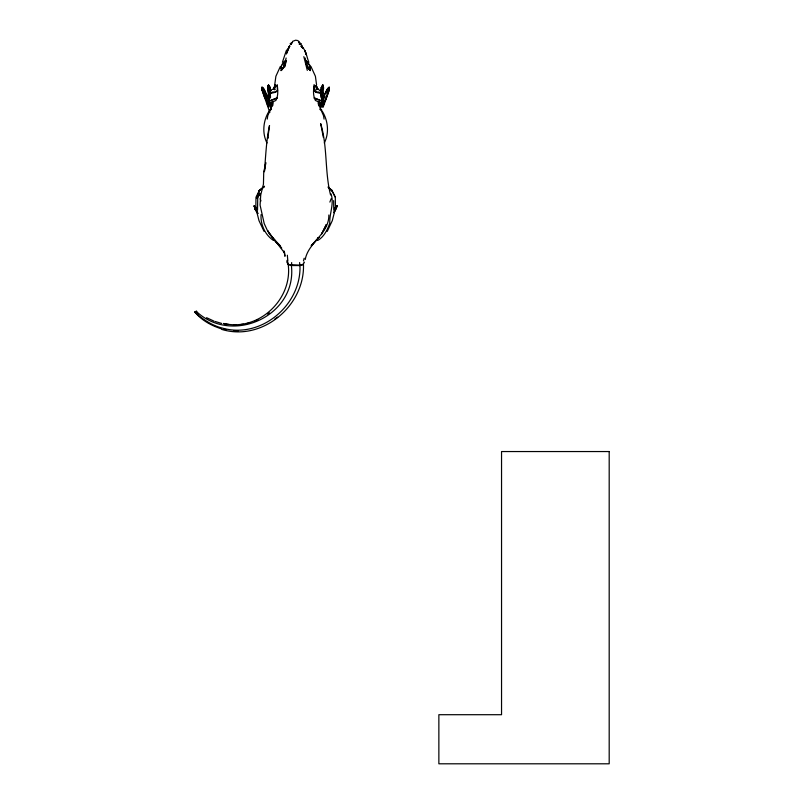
<?xml version="1.0" encoding="UTF-8"?>
<svg xmlns="http://www.w3.org/2000/svg" width="804" height="804" viewBox="0 0 804 804"><rect width="100%" height="100%" fill="white"/><g stroke="black" fill="none" stroke-linecap="round" stroke-linejoin="round"><path stroke-width="1.21" d="M333.76 210.236L333.65 200.628M270.606 102.862L275.852 100.48C278.486 95.787 277.882 89.726 277.159 84.561M259.752 195.462L259.803 193.362L257.722 198.387L257.531 210.236M303.409 263.25C305.791 304.957 262.556 341.971 221.663 329.389M321.841 103.495L320.454 106.017L320.575 102.56M320.293 108.63L325.801 99.505L329.067 90.239C330.343 80.802 322.243 99.505 322.183 100.269L323.58 87.927L322.816 84.963L321.248 87.626L320.454 91.867M304.445 262.124L303.018 264.546L299.942 265.199C301.781 304.646 261.33 339.107 222.597 328.153C212.065 325.66 202.548 319.077 194.9 312.344C194.719 311.671 195.985 311.399 196.477 311.108M285.38 63.144C285.43 58.913 284.757 67.586 282.978 67.998M287.34 255.21L287.852 260.998M269.511 95.374L268.476 84.963L270.043 87.626L270.576 90.711M271.37 90.681L270.888 89.817L269.581 90.822L270.325 91.656L269.722 97.515L267.31 104.048L268.385 103.656M269.853 97.686L270.486 91.988L269.581 90.822M303.018 264.546L299.842 265.551L291.44 265.551L291.681 262.566M277.651 90.49L275.481 92.008L272.817 91.988L270.415 93.063L270.064 97.475L267.551 104.43M318.806 104.741L318.957 102.791M322.645 95.535L322.927 92.269M269.853 112.48L262.014 90.118C261.421 81.124 268.817 99.455 269.109 100.269L267.712 87.927L268.476 84.963M321.781 95.374L322.816 84.963M333.982 212.427L337.117 205.924L335.107 208.397M287.058 260.365L286.847 262.124L288.274 264.546L291.44 265.551M267.943 137.353L267.802 138.429L269.511 125.575C266.174 140.861 265.792 156.257 264.375 171.754L265.712 163.604M326.836 95.525L329.278 87.224L329.278 90.118L323.188 107.063M275.199 86.832L275.37 85.596L274.194 87.294L275.199 85.264M334.032 212.779L337.208 206.015L334.826 207.884M320.816 94.008L322.746 84.963M267.219 119.092L267.782 115.655L272.144 105.666M274.707 84.912L275.883 76.279L280.405 66.38M320.886 90.329L322.113 85.988M286.244 60.431L284.958 66.712M327.037 89.445L322.786 98.711M328.856 215C329.087 233.984 308.244 242.416 305.239 259.511M271.561 102.56L272.566 105.706L273.199 102.741M285.822 59.406L286.123 58.009M265.833 162.498L263.722 172.267L263.441 184.216L260.737 194.93L260.074 205.06L264.214 223.612L267.31 230.336L275.058 240.697L279.983 245.592L269.812 234.466L267.571 230.658L272.707 238.175L281.641 248.094L272.707 238.175M316.113 85.455L316.696 88.581L315.138 85.686L314.454 85.777L313.942 87.455L315.992 92.339L321.108 93.455L321.429 97.686M309.389 69.375L306.867 66.501L305.751 60.692L306.103 62.863M267.993 102.701L264.275 96.58L262.225 90.239L262.014 87.184L270.837 106.017L270.717 102.56M281.39 66.219L280.988 67.858L281.641 69.305L283.39 68.069L285.078 64.632M314.133 84.561C313.409 89.726 312.806 95.787 315.439 100.48L320.685 102.862M303.44 260.998L304.163 258.225M274.596 88.581L275.179 85.455M305.982 61.395L306.123 60.873L307.641 62.601L305.631 61.204M310.304 69.074L310.233 66.179L309.349 64.42L306.776 61.908L305.842 62.119M322.645 107.153L326.454 96.369M334.162 211.663L337.027 205.995L336.233 206.548L336.786 206.929M320.454 106.017L321.499 102.671M329.248 88.581L328.906 87.455L326.243 93.204M320.223 90.4L320.404 89.817L321.711 90.822L320.806 91.988L321.108 93.455M318.726 105.706L319.731 102.56M282.415 62.3L286.214 50.823L289.752 46.511M322.635 101.686L325.047 96.028M282.807 68.109L284.747 64.33L285.611 60.22C286.274 63.958 283.551 67.285 281.671 70.26L280.968 70.631M274.968 85.686L275.269 84.872M329.881 202.095L331.158 198.699M327.218 231.411L332.283 220.698L335.439 208.306L335.318 197.261L331.68 190.025L327.972 187.051M268.807 111.635C263.179 120.801 261.963 133.343 267.008 143.001M324.283 143.001C329.328 133.343 328.112 120.801 322.484 111.635M322.022 110.289L319.821 109.444M319.922 90.681L320.404 89.817M334.735 210.025L336.765 206.226M322.906 103.656L323.982 104.048L321.57 97.515L320.967 91.656L321.711 90.822M285.661 61.204L285.309 61.737L285.541 60.692L283.651 62.601L285.169 60.873L285.309 61.395M316.233 89.324L316.957 88.229L318.404 89.797L317.932 89.143M288.485 47.547L289.741 45.707M316.444 89.887L317.118 88.953M282.717 64.843L284.656 62.561M273.36 89.043L275.109 86.731M309.249 69.234L309.369 66.451M273.541 89.164L274.194 87.294M334.685 208.025L335.62 207.02M291.068 44.381L290.274 43.838L292.545 42.14M195.452 312.203L196.739 311.329M291.028 44.421L290.726 43.416M257.742 213.623L255.22 209.563L254.175 205.924L256.697 208.889L256.044 209.331L256.556 210.025M305.962 62.421L306.475 61.948L307.801 62.973L309.902 66.219L310.304 67.858L309.651 69.305L307.902 68.069M272.516 89.465L274.476 88.038M283.39 68.069L281.008 70.119M264.466 186.247L259.149 190.94L256.647 198.427L259.612 190.025L264.325 186.468M299.239 44.14L301.018 43.838L299.43 44.331M267.31 104.048L268.154 103.324M283.49 62.973L284.817 61.948L285.33 62.421M264.486 186.538L259.149 190.94L259.612 190.025L255.973 197.261L255.853 208.306L259.009 220.698L264.074 231.411M269.792 91.174L271.069 90.169M329.107 87.154L326.896 89.656L328.836 89.907M267.571 314.093L269.37 312.796M254.526 206.226L255.742 208.698M255.019 207.904L255.853 207.321L254.225 205.924L255.431 209.633L257.953 213.482M254.496 206.929L255.059 206.548M274.727 319.128L277.712 317.128M292.445 41.436L295.641 40.2L297.741 40.552L299.239 41.738M254.265 205.995L255.22 209.563M276.948 97.817L268.858 101.254M290.274 43.868L292.405 42.793M322.645 101.294L314.153 98.148M267.591 103.746L273.45 101.294M277.139 98.148L268.647 101.294M254.808 321.369L257.913 319.861M262.044 88.581L262.807 88.299M270.184 93.455L275.3 92.339L277.37 90.912L277.35 87.455L276.837 85.777L276.154 85.686M317.861 237.823L318.474 237.572M306.867 66.501L309.811 69.797L306.525 64.451M262.064 87.254L264.395 89.656L262.014 90.118L262.014 87.224M288.274 264.546L299.942 265.199M264.255 89.445L265.591 93.294L267.923 96.611L268.546 96.42M246.939 323.53L250.305 322.605M262.345 88.812L263.32 88.561M262.154 87.968L262.787 87.807M309.862 69.677L310.274 70.119L308.314 67.998M268.245 85.917L269.32 87.696L270.476 94.008M316.052 240.426L318.304 240.135C324.293 236.326 327.399 229.713 329.771 223.281C329.349 213.281 334.404 203.834 331.047 193.905M268.104 85.807L268.948 85.737C268.425 83.928 267.501 86.701 267.943 87.345M233.632 325.047L236.095 324.846M241.009 324.454L243.461 324.253M233.461 330.977L238.205 330.846M323.188 85.807L322.344 85.737L322.675 85.053L323.369 87.314M223.562 323.459C259.32 331.941 294.254 298.023 287.852 262.124M223.994 323.922L228.818 324.484M275.239 240.426L272.988 240.135C264.888 234.507 260.426 224.386 261.059 214.628M223.582 329.188L226.055 329.64M328.504 87.807L329.137 87.968M327.972 88.561L328.947 88.812M322.746 96.42L323.369 96.611M215.181 321.489L221.703 323.449M313.64 90.49L315.811 92.008L318.474 91.988L321.248 93.174M317.841 101.294L323.7 103.746M221.11 328.746C211.14 325.519 201.553 320.273 194.839 312.063M298.887 42.793L301.018 43.868M206.568 317.691L214.085 321.168M322.434 101.254L314.344 97.817M254.225 205.924L255.672 207.02M335.861 209.633L334.595 208.889M309.62 70.26L310.324 70.631M298.746 42.14L300.565 43.416M316.816 88.038L318.776 89.465M335.439 207.321L336.273 207.904M196.498 311.58C232.718 345.509 297.49 315.339 291.349 265.179M285.45 62.119L284.515 61.908L281.943 64.42L280.707 68.038L281.43 69.677M320.223 90.169L321.499 91.174M323.138 103.324L323.982 104.048M328.665 187.885L332.142 190.94L328.454 187.674M195.141 311.801L198.578 315.198M275.46 241.19L284.586 252.948L284.958 256.285L283.983 250.999L284.586 252.948M270.647 96.962L270.305 96.611M255.571 209.241L257.622 212.527M317.098 87.294L316.414 86.038M274.174 88.953L274.847 89.887M274.335 88.229L275.058 89.324M316.977 87.365L316.324 85.686M266.616 99.123L263.209 90.772M331.68 190.025L335.318 197.261M269.27 110.289L271.471 109.444L268.385 103.565M323.741 104.43L321.228 97.475L320.876 93.063M264.838 96.369L262.807 90.561M319.148 105.666L323.509 115.655L324.072 119.092M303.842 56.652L307.289 70.38M269.179 85.988C272.636 88.752 263.873 87.927 270.023 87.556L270.405 90.329M260.134 198.699L260.978 200.96M307.108 66.521L305.61 62.531L305.751 60.692L307.289 66.38M310.887 66.38L315.409 76.279L316.575 84.912M266.245 99.716L267.199 102.51M308.877 62.3C306.465 56.803 306.354 49.506 300.847 45.989L302.806 47.547L301.55 45.707L302.696 48.25L301.57 44.964M270.888 89.817L271.069 90.4M262.114 87.525L262.385 88.42M269.792 102.671L270.837 106.017M267.521 103.445L268.647 107.153M267.923 96.611L268.506 98.711M330.555 194.93C324.625 171.574 327.7 146.951 320.685 123.655L323.349 137.353M268.546 84.963L268.737 85.847M305.168 58.009L306.334 63.888M318.093 102.741L318.515 104.721M281.5 67.858L281.691 68.792M268.013 88.691L268.365 92.269M272.335 102.791L272.566 105.706M299.611 262.566L299.842 265.551M289.601 46.079L286.425 53.788L289.601 46.079M321.268 87.556L323.58 87.927L321.248 87.626M326.293 224.617L321.64 233.924L326.293 224.617M318.816 237.471L311.309 245.592L318.816 237.471M609.191 451.546L501.545 451.546L501.545 714.706L438.863 714.706L438.863 763.8L609.191 763.8L609.191 451.546M306.404 54.833L304.867 50.752L306.404 54.833"/></g></svg>
